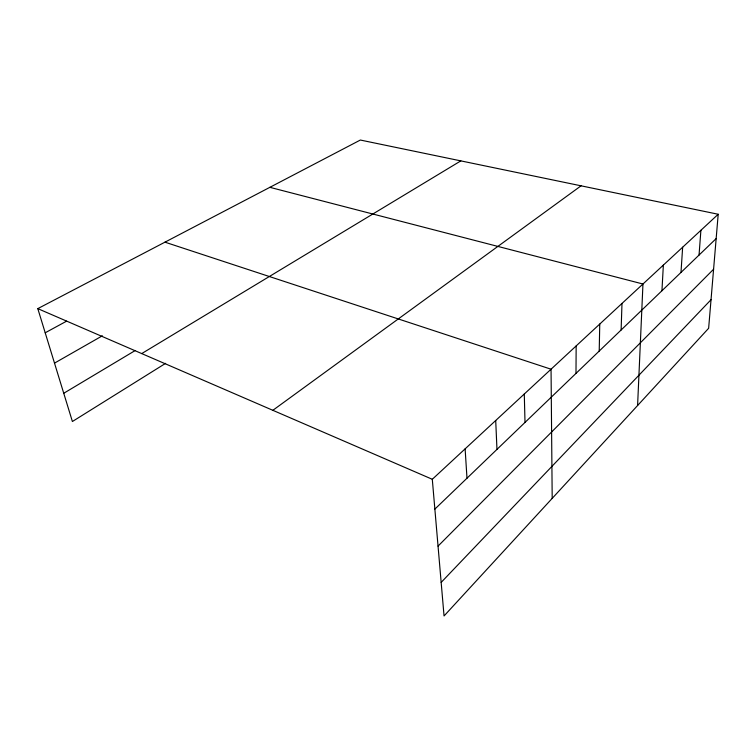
<?xml version="1.0" encoding="UTF-8"?>
<svg xmlns="http://www.w3.org/2000/svg" width="756" height="756" viewBox="0 0 756 756"><rect width="100%" height="100%" fill="white"/><g stroke="black" fill="none" stroke-linecap="round" stroke-linejoin="round"><path stroke-width="1.13" d="M575.987 373.407L576.157 345.936M599.215 351.067L599.754 324.059M621.12 330.003L621.99 303.449M637.591 405.528L642.959 284.01L269.864 187.327M661.944 290.739L663.362 265.091M680.995 272.425L682.649 247.221M699.045 255.074L700.897 230.296M718.2 214.26L708.637 328.284L444.046 615.96L432.3 479.285L718.2 214.26L360.347 140.04L37.8 308.628L72.396 421.508L165.621 363.334M441.164 582.403L711.027 299.707M438.045 546.115L713.588 269.23M434.861 509.109L716.159 238.612M272.85 410.31L581.062 185.815M141.722 353.581L460.829 160.877M63.74 393.271L135.154 350.557M54.508 363.126L102.362 335.806M45.209 332.791L66.585 321.168M164.95 242.166L551.048 369.211L552.192 498.384M37.8 308.628L432.3 479.285M465.12 448.856L466.991 478.217M495.709 420.506L496.966 449.385M524.286 394.008L525.004 422.424"/></g></svg>
